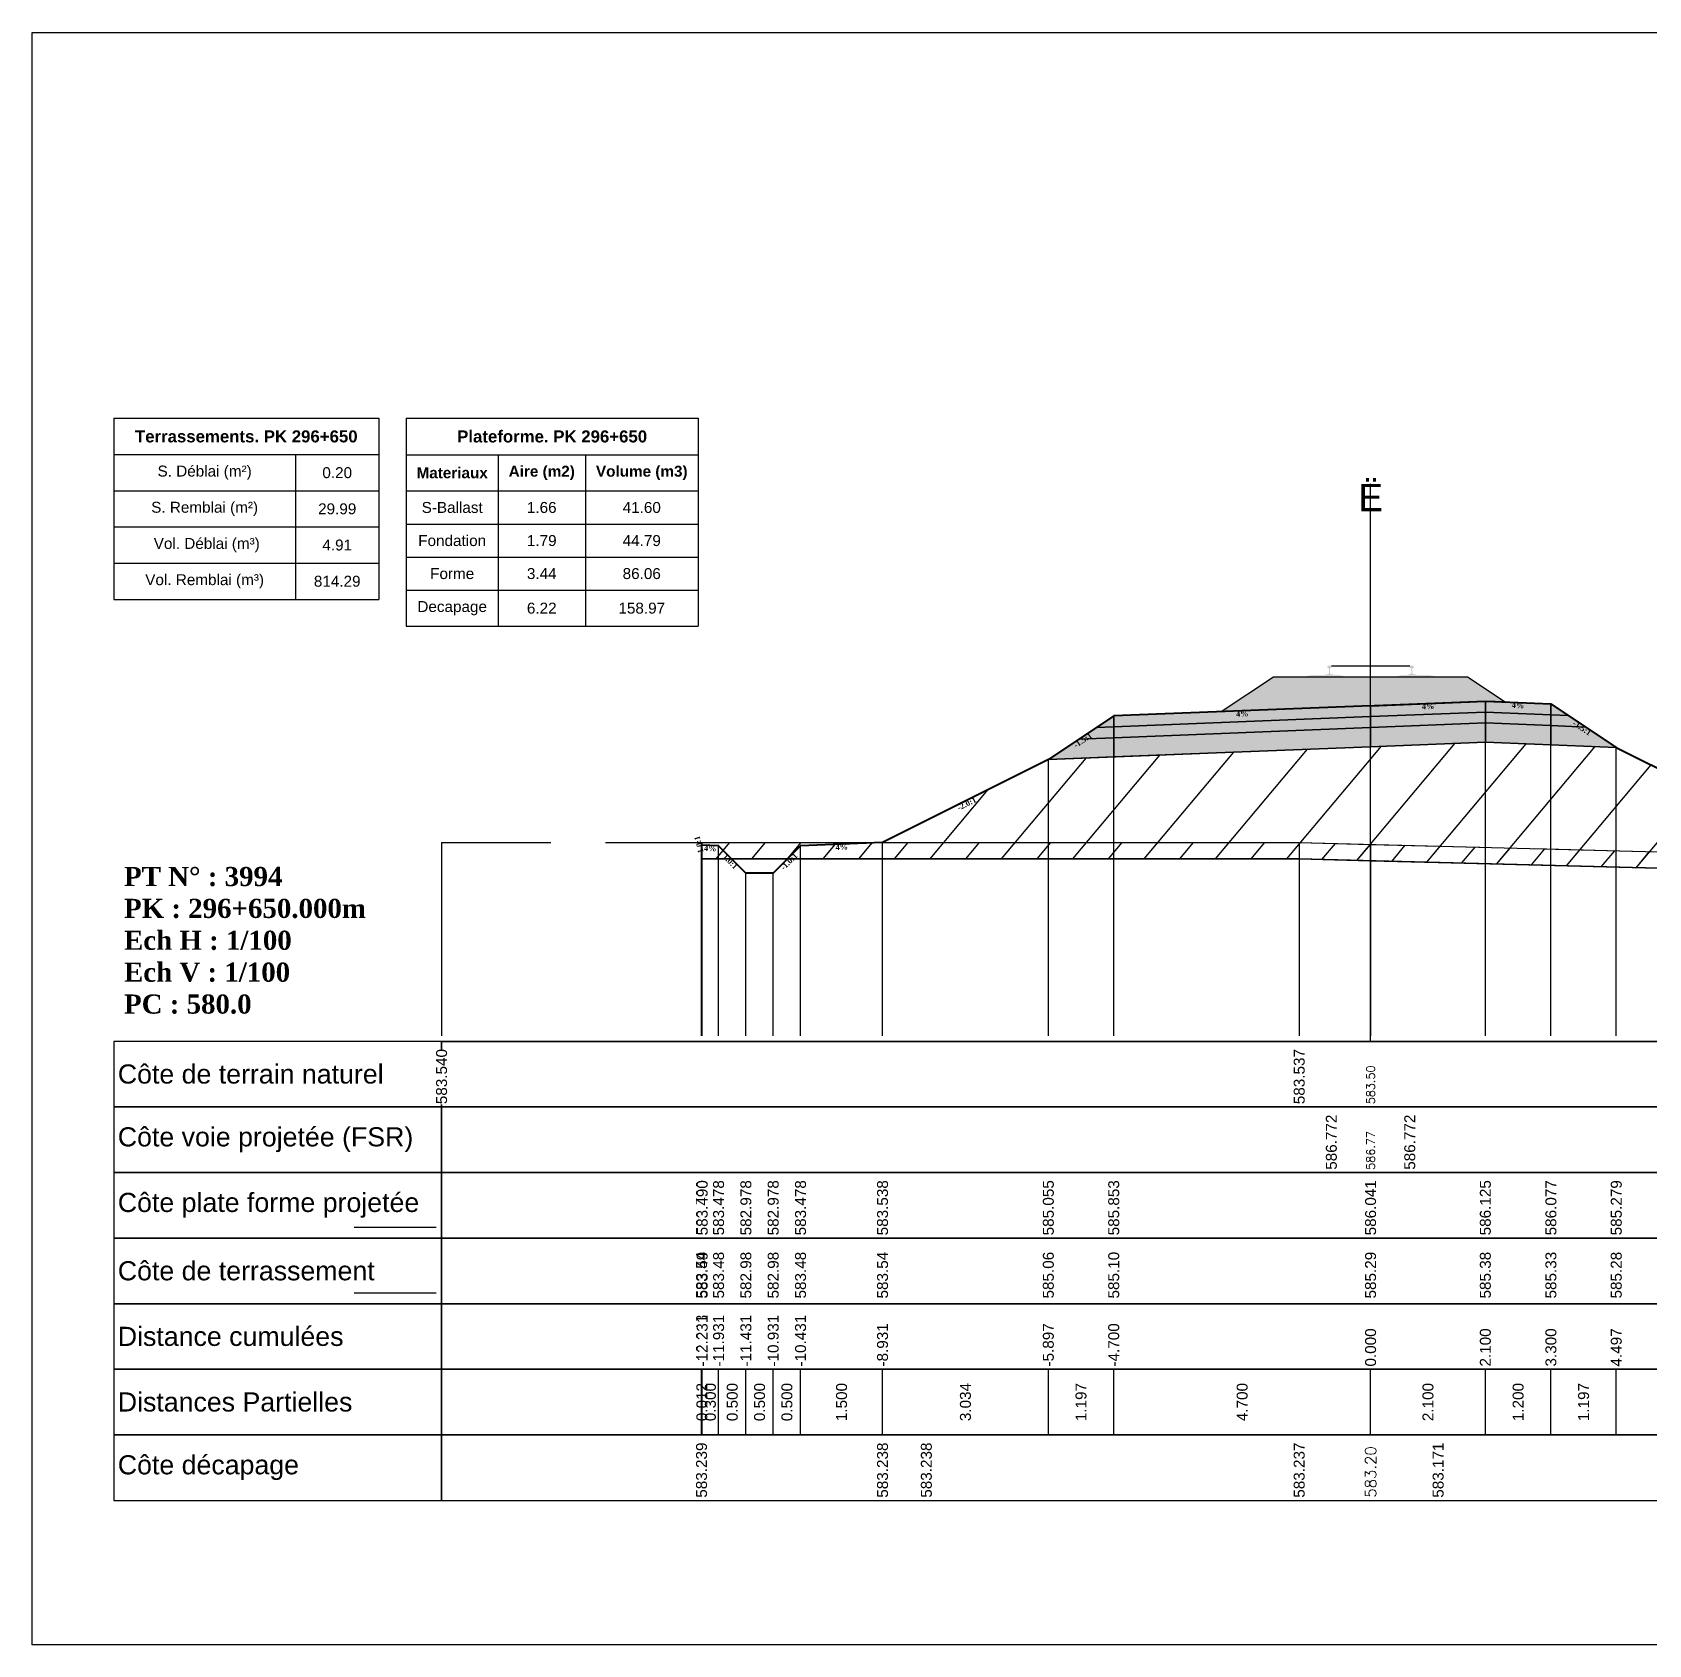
# Model space of a CAD drawing. Header units: millimetres. Extents: x 2762 to 3076, y 916 to 3305.
# Drawn here: x 2950.21 to 2979.79, y 3053.65 to 3083.15 of the extents above; entities that cross this region are included whole.
import ezdxf

# ---------------------------------------------------------------- set-up
doc = ezdxf.new("R2010")
doc.units = ezdxf.units.MM
doc.header["$LTSCALE"] = 2
doc.linetypes.add('CACHE', pattern=[9.525, 6.35, -3.175])
doc.linetypes.add('DASHED', pattern=[0.75, 0.5, -0.25])
for name, color, linetype in [('C-ANNO-TABL', 1, 'Continuous'), ('C-ANNO-TABL-TEXT', 150, 'Continuous'), ('C-ANNO-TABL-TITL', 150, 'Continuous'), ('C-ANNO-TABL-TTBL', 5, 'Continuous'), ('C-ROAD-CORR', 5, 'Continuous'), ('C-ROAD-SCTN', 7, 'Continuous')]:
    doc.layers.add(name, color=color, linetype=linetype)
doc.styles.add('ARIAL', font='arial.ttf')
doc.styles.add('C3D_Etiquette', font='romans.shx')
doc.styles.add('C3D_Profil_Travers', font='romans.shx')
doc.styles.get("Standard").update_dxf_attribs({"font": 'arial.ttf'})

msp = doc.modelspace()

# ---------------------------------------------------------------- hatches: boundary and pattern name
at = {"linetype": 'Continuous', "lineweight": -3}
msp.add_hatch(color=254, dxfattribs=at).paths.add_polyline_path([(2973.487, 3071.172), (2973.487, 3071.357), (2973.602, 3071.378), (2973.95, 3071.378), (2973.95, 3071.384), (2973.876, 3071.384), (2973.876, 3071.394), (2973.877, 3071.395), (2973.879, 3071.396), (2973.88, 3071.396), (2973.9, 3071.398), (2973.903, 3071.398), (2973.906, 3071.399), (2973.934, 3071.41), (2973.937, 3071.411), (2973.938, 3071.412), (2973.939, 3071.414), (2973.94, 3071.418), (2973.941, 3071.425), (2973.942, 3071.434), (2973.943, 3071.444), (2973.943, 3071.468), (2973.942, 3071.484), (2973.942, 3071.49), (2973.941, 3071.496), (2973.94, 3071.501), (2973.94, 3071.503), (2973.939, 3071.506), (2973.938, 3071.508), (2973.937, 3071.509), (2973.936, 3071.511), (2973.935, 3071.511), (2973.919, 3071.517), (2973.917, 3071.519), (2973.916, 3071.519), (2973.915, 3071.521), (2973.915, 3071.524), (2973.915, 3071.542), (2973.916, 3071.546), (2973.917, 3071.548), (2973.919, 3071.551), (2973.921, 3071.552), (2973.924, 3071.554), (2973.925, 3071.554), (2973.929, 3071.555), (2973.933, 3071.555), (2973.936, 3071.556), (2973.94, 3071.556), (2973.945, 3071.556), (2973.948, 3071.556), (2973.951, 3071.556), (2973.955, 3071.556), (2973.958, 3071.556), (2973.962, 3071.556), (2973.967, 3071.556), (2973.97, 3071.555), (2973.974, 3071.555), (2973.978, 3071.554), (2973.979, 3071.554), (2973.981, 3071.552), (2973.984, 3071.551), (2973.986, 3071.548), (2973.987, 3071.546), (2973.987, 3071.542), (2973.987, 3071.524), (2973.987, 3071.521), (2973.987, 3071.519), (2973.986, 3071.519), (2973.984, 3071.517), (2973.968, 3071.511), (2973.967, 3071.511), (2973.965, 3071.509), (2973.964, 3071.508), (2973.964, 3071.506), (2973.963, 3071.503), (2973.962, 3071.501), (2973.962, 3071.496), (2973.961, 3071.49), (2973.96, 3071.484), (2973.96, 3071.468), (2973.96, 3071.444), (2973.961, 3071.434), (2973.962, 3071.425), (2973.963, 3071.418), (2973.964, 3071.414), (2973.965, 3071.412), (2973.966, 3071.411), (2973.968, 3071.41), (2973.997, 3071.399), (2974, 3071.398), (2974.003, 3071.398), (2974.023, 3071.396), (2974.024, 3071.396), (2974.025, 3071.395), (2974.026, 3071.394), (2974.026, 3071.384), (2973.952, 3071.384), (2973.952, 3071.378), (2974.156, 3071.378), (2974.288, 3071.348), (2975.122, 3071.348), (2975.253, 3071.378), (2975.457, 3071.378), (2975.457, 3071.384), (2975.383, 3071.384), (2975.383, 3071.394), (2975.384, 3071.395), (2975.386, 3071.396), (2975.387, 3071.396), (2975.407, 3071.398), (2975.41, 3071.398), (2975.413, 3071.399), (2975.441, 3071.41), (2975.444, 3071.411), (2975.445, 3071.412), (2975.446, 3071.414), (2975.447, 3071.418), (2975.448, 3071.425), (2975.449, 3071.434), (2975.45, 3071.444), (2975.45, 3071.468), (2975.449, 3071.484), (2975.449, 3071.49), (2975.448, 3071.496), (2975.447, 3071.501), (2975.447, 3071.503), (2975.446, 3071.506), (2975.445, 3071.508), (2975.444, 3071.509), (2975.443, 3071.511), (2975.442, 3071.511), (2975.426, 3071.517), (2975.424, 3071.519), (2975.423, 3071.519), (2975.422, 3071.521), (2975.422, 3071.524), (2975.422, 3071.542), (2975.423, 3071.546), (2975.424, 3071.548), (2975.426, 3071.551), (2975.428, 3071.552), (2975.431, 3071.554), (2975.432, 3071.554), (2975.436, 3071.555), (2975.44, 3071.555), (2975.443, 3071.556), (2975.447, 3071.556), (2975.452, 3071.556), (2975.455, 3071.556), (2975.458, 3071.556), (2975.462, 3071.556), (2975.465, 3071.556), (2975.469, 3071.556), (2975.474, 3071.556), (2975.477, 3071.555), (2975.481, 3071.555), (2975.485, 3071.554), (2975.486, 3071.554), (2975.488, 3071.552), (2975.491, 3071.551), (2975.493, 3071.548), (2975.494, 3071.546), (2975.494, 3071.542), (2975.494, 3071.524), (2975.494, 3071.521), (2975.494, 3071.519), (2975.493, 3071.519), (2975.491, 3071.517), (2975.475, 3071.511), (2975.474, 3071.511), (2975.472, 3071.509), (2975.471, 3071.508), (2975.471, 3071.506), (2975.47, 3071.503), (2975.469, 3071.501), (2975.469, 3071.496), (2975.468, 3071.49), (2975.467, 3071.484), (2975.467, 3071.468), (2975.467, 3071.444), (2975.468, 3071.434), (2975.469, 3071.425), (2975.47, 3071.418), (2975.471, 3071.414), (2975.472, 3071.412), (2975.473, 3071.411), (2975.475, 3071.41), (2975.504, 3071.399), (2975.507, 3071.398), (2975.51, 3071.398), (2975.53, 3071.396), (2975.531, 3071.396), (2975.532, 3071.395), (2975.533, 3071.394), (2975.533, 3071.384), (2975.459, 3071.384), (2975.459, 3071.378), (2975.807, 3071.378), (2975.922, 3071.357), (2975.922, 3071.172)])
h = msp.add_hatch(dxfattribs=at)
h.set_pattern_fill('GRAVEL', color=252, scale=0.009, style=0)
h.set_pattern_definition([(228.0128, (2972.136781, 3070.944239), (-1.8288, -2.0574), [0.030755, -3.0447435]), (184.96974, (2972.116207, 3070.921379), (2.743199999, 0.228600013), [0.0527764, -5.2248644]), (132.51045, (2972.063629, 3070.916807), (2.286, -2.5146), [0.0372133, -3.684125]), (267.2737, (2971.974475, 3070.859657), (0.2286, 4.572), [0.0480604, -4.7579794]), (292.83365, (2971.972189, 3070.811651), (-1.143, 2.7432), [0.047127, -4.6655827]), (357.2737, (2971.990477, 3070.768217), (-4.572, 0.2286), [0.0480604, -4.7579794]), (37.69424, (2972.038483, 3070.765931), (-2.9718, -2.286), [0.0635574, -6.2921804]), (72.25533, (2972.088775, 3070.804793), (1.6002, 5.0292), [0.0600048, -5.940473]), (121.42957, (2972.107063, 3070.861943), (-1.8288, 2.9718), [0.048223, -4.774099]), (175.23636, (2972.081917, 3070.903091), (2.5146, -0.2286), [0.055054, -2.697654]), (222.39744, (2972.027053, 3070.907663), (-2.7432, -2.5146), [0.071197, -7.0485095]), (138.81407, (2972.20079, 3070.85737), (-1.6002, 1.3716), [0.0243004, -2.405751]), (171.46923, (2972.182501, 3070.873373), (2.9718, -0.4572), [0.0462314, -4.5769175]), (225, (2972.13678, 3070.88023), (-3e-17, -0.2286), [0.032329, -0.29096]), (203.1986, (2972.12078, 3070.907663), (1.143, 0.4572), [0.01741, -1.723556]), (291.8014, (2972.104777, 3070.900805), (-0.2286, 0.6858), [0.024621, -1.206428]), (30.9638, (2972.11392, 3070.877945), (0.6858, 0.4572), [0.039989, -1.292967]), (161.565, (2972.14821, 3070.89852), (0.4572, -0.2286), [0.028916, -0.693981]), (16.38954, (2971.972189, 3070.900805), (2.286, 0.6858), [0.040508, -4.0102944]), (70.34618, (2972.011051, 3070.912235), (-0.9144, -2.5146), [0.033984, -3.3643994]), (293.1986, (2972.14821, 3070.94424), (-0.4572, 1.143), [0.034819, -1.7061465]), (343.61046, (2972.161927, 3070.912235), (-2.286, 0.6858), [0.040508, -4.0102944]), (339.44395, (2971.97219, 3070.759073), (-1.143, 0.4572), [0.039063, -1.914096]), (294.77514, (2972.008765, 3070.745357), (-1.143, 2.5146), [0.0327305, -3.2403234]), (66.8014, (2972.150497, 3070.71564), (0.4572, 1.143), [0.034819, -1.7061465]), (17.35402, (2972.164213, 3070.747643), (-2.9718, -0.9144), [0.0383204, -3.793714]), (69.44395, (2972.038483, 3070.71564), (-0.4572, -1.143), [0.0195316, -1.933628]), (101.3099, (2972.13678, 3070.71564), (-0.2286, 0.9144), [0.011656, -1.1539795]), (165.9638, (2972.134495, 3070.72707), (0.6858, -0.2286), [0.047127, -0.895415]), (186.009, (2972.088775, 3070.738499), (2.286, 0.2286), [0.043674, -4.323723]), (303.69, (2972.11392, 3070.85737), (-0.2286, 0.4572), [0.032969, -0.79126]), (353.15723, (2972.132209, 3070.829939), (3.8862, -0.4572), [0.05756, -5.698441]), (60.9454, (2972.18936, 3070.82308), (-0.9144, -1.6002), [0.023536, -2.330045]), (90, (2972.2008, 3070.84366), (-0.2286, 0.2286), [0.013716, -0.214884]), (120.25644, (2972.084203, 3070.745357), (0.9144, -1.6002), [0.031758, -3.1440547]), (48.0128, (2972.068201, 3070.772789), (1.8288, 2.0574), [0.06151, -3.0139886]), (0, (2972.10935, 3070.8185), (0.2286, 0.2286), [0.059436, -0.169164]), (325.30485, (2972.168785, 3070.818509), (2.286, -1.6002), [0.036145, -3.5783385]), (254.0546, (2972.198503, 3070.797935), (-0.2286, -0.9144), [0.033285, -1.6309485]), (207.64598, (2972.189359, 3070.765931), (-4.3434, -2.286), [0.054193, -5.365122]), (175.42608, (2972.141353, 3070.740785), (-2.9718, 0.2286), [0.0573327, -5.675926])])
h.paths.add_polyline_path([(2971.972, 3070.716), (2972.93, 3071.354), (2976.48, 3071.354), (2977.169, 3070.894), (2976.805, 3070.909)])
h = msp.add_hatch(color=11, dxfattribs=at)
h.paths.add_polyline_path([(2978.005, 3070.661), (2978.005, 3070.861), (2978.324, 3070.648)])
h.paths.add_polyline_path([(2976.805, 3070.709), (2976.805, 3070.909), (2978.005, 3070.861), (2978.005, 3070.661)])
h.paths.add_polyline_path([(2974.705, 3070.625), (2974.705, 3070.825), (2976.805, 3070.909), (2976.805, 3070.709)])
h.paths.add_polyline_path([(2970.005, 3070.437), (2970.005, 3070.637), (2974.705, 3070.825), (2974.705, 3070.625)])
h.paths.add_polyline_path([(2969.685, 3070.424), (2970.005, 3070.637), (2970.005, 3070.437)])
h = msp.add_hatch(color=83, dxfattribs=at)
h.paths.add_polyline_path([(2978.005, 3070.111), (2978.005, 3070.461), (2978.643, 3070.435), (2979.201, 3070.063)])
h.paths.add_polyline_path([(2976.805, 3070.159), (2976.805, 3070.509), (2978.005, 3070.461), (2978.005, 3070.111)])
h.paths.add_polyline_path([(2974.705, 3070.075), (2974.705, 3070.425), (2976.805, 3070.509), (2976.805, 3070.159)])
h.paths.add_polyline_path([(2970.005, 3069.887), (2970.005, 3070.237), (2974.705, 3070.425), (2974.705, 3070.075)])
h.paths.add_polyline_path([(2968.808, 3069.839), (2969.366, 3070.211), (2970.005, 3070.237), (2970.005, 3069.887)])
h = msp.add_hatch(color=30, dxfattribs=at)
h.paths.add_polyline_path([(2978.005, 3070.461), (2978.005, 3070.661), (2978.324, 3070.648), (2978.643, 3070.435)])
h.paths.add_polyline_path([(2976.805, 3070.509), (2976.805, 3070.709), (2978.005, 3070.661), (2978.005, 3070.461)])
h.paths.add_polyline_path([(2974.705, 3070.425), (2974.705, 3070.625), (2976.805, 3070.709), (2976.805, 3070.509)])
h.paths.add_polyline_path([(2970.005, 3070.237), (2970.005, 3070.437), (2974.705, 3070.625), (2974.705, 3070.425)])
h.paths.add_polyline_path([(2969.366, 3070.211), (2969.685, 3070.424), (2970.005, 3070.437), (2970.005, 3070.237)])
h = msp.add_hatch(dxfattribs=at)
h.set_pattern_fill('_U', color=3, angle=50, style=0, pattern_type=0)
h.set_pattern_definition([(50, (2964.0342, 3068.0224), (-0.766044, 0.64279), [])])
h.paths.add_polyline_path([(2964.034, 3068.022), (2964.274, 3068.262), (2965.774, 3068.322), (2968.808, 3069.839), (2976.805, 3070.159), (2979.201, 3070.063), (2983.192, 3068.068), (2983.192, 3067.768), (2973.399, 3068.021)])
h.paths.add_polyline_path([(2962.462, 3068.023), (2962.462, 3068.323), (2962.474, 3068.274), (2962.774, 3068.262), (2963.013, 3068.023)])
h = msp.add_hatch(dxfattribs=at)
h.set_pattern_fill('_U', color=150, scale=0.5, angle=50, style=0, pattern_type=0)
h.set_pattern_definition([(50, (2964.03415, 3068.02237), (-0.383022, 0.321394), [])])
h.paths.add_polyline_path([(2964.034, 3068.022), (2964.274, 3068.262), (2965.774, 3068.322), (2973.399, 3068.321), (2983.192, 3068.068), (2983.192, 3067.768), (2973.399, 3068.021)])
h.paths.add_polyline_path([(2962.462, 3068.323), (2965.774, 3068.322), (2964.274, 3068.262), (2964.034, 3068.022), (2963.013, 3068.023), (2962.774, 3068.262), (2962.474, 3068.274)])
h.paths.add_polyline_path([(2962.462, 3068.023), (2962.462, 3068.323), (2962.474, 3068.274), (2962.774, 3068.262), (2963.013, 3068.023)])

# ---------------------------------------------------------------- linework, layer by layer
at = {"color": 7, "linetype": 'Continuous', "lineweight": -3}
for p, q in [((2974.705, 3064.684), (2974.705, 3074.884)), ((2957.704, 3064.684), (2991.706, 3064.684)), ((2962.462, 3057.484), (2962.462, 3058.684)), ((2962.474, 3057.484), (2962.474, 3058.684)), ((2962.474, 3057.484), (2962.474, 3058.684)), ((2962.774, 3057.484), (2962.774, 3058.684)), ((2962.774, 3057.484), (2962.774, 3058.684)), ((2963.274, 3057.484), (2963.274, 3058.684)), ((2963.274, 3057.484), (2963.274, 3058.684)), ((2963.774, 3057.484), (2963.774, 3058.684)), ((2963.774, 3057.484), (2963.774, 3058.684)), ((2964.274, 3057.484), (2964.274, 3058.684)), ((2964.274, 3057.484), (2964.274, 3058.684)), ((2965.774, 3057.484), (2965.774, 3058.684)), ((2965.774, 3057.484), (2965.774, 3058.684)), ((2968.808, 3057.484), (2968.808, 3058.684)), ((2968.808, 3057.484), (2968.808, 3058.684)), ((2970.005, 3057.484), (2970.005, 3058.684)), ((2970.005, 3057.484), (2970.005, 3058.684)), ((2974.705, 3057.484), (2974.705, 3058.684)), ((2974.705, 3057.484), (2974.705, 3058.684)), ((2976.805, 3057.484), (2976.805, 3058.684)), ((2976.805, 3057.484), (2976.805, 3058.684)), ((2978.005, 3057.484), (2978.005, 3058.684)), ((2978.005, 3057.484), (2978.005, 3058.684)), ((2979.201, 3057.484), (2979.201, 3058.684)), ((2979.201, 3057.484), (2979.201, 3058.684))]:
    msp.add_line(p, q, dxfattribs=at)
at = {"color": 251, "linetype": 'Continuous', "lineweight": -3}
for p, q in [((2971.972, 3070.716), (2972.93, 3071.354)), ((2972.93, 3071.354), (2976.48, 3071.354)), ((2976.48, 3071.354), (2977.169, 3070.894)), ((2970.005, 3070.637), (2974.705, 3070.825)), ((2976.805, 3070.909), (2971.972, 3070.716)), ((2974.705, 3070.825), (2976.805, 3070.909)), ((2974.705, 3070.625), (2974.705, 3070.825)), ((2974.705, 3070.825), (2974.705, 3070.625)), ((2977.169, 3070.894), (2976.805, 3070.909)), ((2976.805, 3070.709), (2976.805, 3070.909)), ((2976.805, 3070.909), (2978.005, 3070.861)), ((2976.805, 3070.909), (2976.805, 3070.709)), ((2978.005, 3070.661), (2978.005, 3070.861)), ((2978.005, 3070.861), (2978.324, 3070.648)), ((2978.005, 3070.861), (2978.005, 3070.661)), ((2969.685, 3070.424), (2970.005, 3070.637)), ((2970.005, 3070.437), (2970.005, 3070.637)), ((2970.005, 3070.637), (2970.005, 3070.437)), ((2974.705, 3070.625), (2970.005, 3070.437)), ((2976.805, 3070.709), (2974.705, 3070.625)), ((2978.005, 3070.661), (2976.805, 3070.709)), ((2978.324, 3070.648), (2978.005, 3070.661)), ((2970.005, 3070.437), (2969.685, 3070.424))]:
    msp.add_line(p, q, dxfattribs=at)
at = {"color": 53, "linetype": 'Continuous', "lineweight": -3}
for p, q in [((2970.005, 3070.437), (2974.705, 3070.625)), ((2974.705, 3070.625), (2976.805, 3070.709)), ((2974.705, 3070.425), (2974.705, 3070.625)), ((2974.705, 3070.625), (2974.705, 3070.425)), ((2976.805, 3070.509), (2974.705, 3070.425)), ((2974.705, 3070.425), (2976.805, 3070.509)), ((2976.805, 3070.509), (2976.805, 3070.709)), ((2976.805, 3070.709), (2978.005, 3070.661)), ((2976.805, 3070.709), (2976.805, 3070.509)), ((2978.005, 3070.461), (2976.805, 3070.509)), ((2976.805, 3070.159), (2976.805, 3070.509)), ((2976.805, 3070.509), (2978.005, 3070.461)), ((2976.805, 3070.509), (2976.805, 3070.159)), ((2978.005, 3070.461), (2978.005, 3070.661)), ((2978.005, 3070.661), (2978.324, 3070.648)), ((2978.005, 3070.661), (2978.005, 3070.461)), ((2978.324, 3070.648), (2978.643, 3070.435)), ((2968.808, 3069.839), (2969.366, 3070.211)), ((2969.366, 3070.211), (2969.685, 3070.424)), ((2970.005, 3070.237), (2969.366, 3070.211)), ((2969.366, 3070.211), (2970.005, 3070.237)), ((2969.685, 3070.424), (2970.005, 3070.437)), ((2970.005, 3070.237), (2970.005, 3070.437)), ((2970.005, 3070.437), (2970.005, 3070.237)), ((2974.705, 3070.425), (2970.005, 3070.237)), ((2970.005, 3070.237), (2974.705, 3070.425)), ((2970.005, 3069.887), (2970.005, 3070.237)), ((2970.005, 3070.237), (2970.005, 3069.887)), ((2974.705, 3070.075), (2974.705, 3070.425)), ((2974.705, 3070.425), (2974.705, 3070.075)), ((2978.643, 3070.435), (2978.005, 3070.461)), ((2978.005, 3070.111), (2978.005, 3070.461)), ((2978.005, 3070.461), (2978.643, 3070.435)), ((2978.005, 3070.461), (2978.005, 3070.111)), ((2978.643, 3070.435), (2979.201, 3070.063)), ((2974.705, 3070.075), (2970.005, 3069.887)), ((2976.805, 3070.159), (2974.705, 3070.075)), ((2978.005, 3070.111), (2976.805, 3070.159)), ((2979.201, 3070.063), (2978.005, 3070.111)), ((2970.005, 3069.887), (2968.808, 3069.839))]:
    msp.add_line(p, q, dxfattribs=at)
at = {"color": 253, "linetype": 'Continuous', "lineweight": -3}
for p, q in [((2968.808, 3069.839), (2976.805, 3070.159)), ((2976.805, 3070.159), (2979.201, 3070.063)), ((2979.201, 3070.063), (2983.192, 3068.068)), ((2965.774, 3068.322), (2968.808, 3069.839)), ((2962.462, 3068.323), (2965.774, 3068.322)), ((2962.474, 3068.274), (2962.462, 3068.323)), ((2962.462, 3068.023), (2962.462, 3068.323)), ((2962.462, 3068.323), (2962.474, 3068.274)), ((2962.462, 3068.023), (2962.462, 3068.323)), ((2962.462, 3068.323), (2962.474, 3068.274)), ((2962.774, 3068.262), (2962.474, 3068.274)), ((2962.474, 3068.274), (2962.774, 3068.262)), ((2962.474, 3068.274), (2962.774, 3068.262)), ((2963.013, 3068.023), (2962.774, 3068.262)), ((2962.774, 3068.262), (2963.013, 3068.023)), ((2962.774, 3068.262), (2963.013, 3068.023)), ((2964.034, 3068.022), (2964.274, 3068.262)), ((2964.274, 3068.262), (2964.034, 3068.022)), ((2964.034, 3068.022), (2964.274, 3068.262)), ((2964.274, 3068.262), (2965.774, 3068.322)), ((2965.774, 3068.322), (2964.274, 3068.262)), ((2964.274, 3068.262), (2965.774, 3068.322)), ((2965.774, 3068.322), (2973.399, 3068.321)), ((2973.399, 3068.321), (2983.192, 3068.068)), ((2963.013, 3068.023), (2962.462, 3068.023)), ((2963.013, 3068.023), (2962.462, 3068.023)), ((2964.034, 3068.022), (2963.013, 3068.023)), ((2963.013, 3068.023), (2964.034, 3068.022)), ((2963.274, 3067.762), (2963.013, 3068.023)), ((2964.034, 3068.022), (2963.774, 3067.762)), ((2973.399, 3068.021), (2964.034, 3068.022)), ((2973.399, 3068.021), (2964.034, 3068.022)), ((2983.192, 3067.768), (2973.399, 3068.021)), ((2983.192, 3067.768), (2973.399, 3068.021)), ((2963.774, 3067.762), (2963.274, 3067.762))]:
    msp.add_line(p, q, dxfattribs=at)
at = {"color": 8, "linetype": 'CACHE', "lineweight": -3}
for p, q in [((2974.705, 3064.784), (2974.705, 3070.075)), ((2974.705, 3064.784), (2974.705, 3070.075)), ((2976.805, 3064.784), (2976.805, 3070.159)), ((2978.005, 3064.784), (2978.005, 3070.111)), ((2979.201, 3064.784), (2979.201, 3070.063)), ((2968.808, 3064.784), (2968.808, 3069.839)), ((2970.005, 3064.784), (2970.005, 3069.887)), ((2962.462, 3064.784), (2962.462, 3068.323)), ((2962.474, 3064.784), (2962.474, 3068.274)), ((2962.774, 3064.784), (2962.774, 3068.262)), ((2964.274, 3064.784), (2964.274, 3068.262)), ((2965.774, 3064.784), (2965.774, 3068.322)), ((2963.274, 3064.784), (2963.274, 3067.762)), ((2963.774, 3064.784), (2963.774, 3067.762))]:
    msp.add_line(p, q, dxfattribs=at)
at = {"color": 105, "linetype": 'DASHED', "lineweight": -3, "ltscale": 2}
for p, q in [((2957.705, 3068.323), (2973.399, 3068.321)), ((2973.399, 3068.321), (2974.705, 3068.287)), ((2974.705, 3068.287), (2986.511, 3067.982))]:
    msp.add_line(p, q, dxfattribs=at)
at = {"color": 98, "linetype": 'CACHE', "lineweight": -3}
for p, q in [((2957.705, 3068.323), (2957.705, 3064.784)), ((2973.399, 3068.321), (2973.399, 3064.784)), ((2974.705, 3068.287), (2974.705, 3064.784))]:
    msp.add_line(p, q, dxfattribs=at)
at = {"color": 6, "linetype": 'Continuous', "lineweight": -3}
for p, q in [((2962.462, 3068.023), (2965.774, 3068.022)), ((2965.774, 3068.022), (2966.576, 3068.022)), ((2966.576, 3068.022), (2973.399, 3068.021)), ((2973.399, 3068.021), (2974.705, 3067.987)), ((2974.705, 3067.987), (2975.941, 3067.955)), ((2975.941, 3067.955), (2983.192, 3067.768))]:
    msp.add_line(p, q, dxfattribs=at)
at = {"color": 154, "linetype": 'Continuous', "lineweight": -3}
msp.add_line((2956.104, 3061.284), (2957.604, 3061.284), dxfattribs=at)
at = {"color": 1, "linetype": 'Continuous', "lineweight": -3}
msp.add_line((2956.104, 3060.084), (2957.604, 3060.084), dxfattribs=at)
at = {"color": 7, "linetype": 'Continuous', "lineweight": -3}
for points in [[(2957.704, 3063.484), (2957.704, 3064.684), (2951.704, 3064.684), (2951.704, 3063.484)], [(2957.704, 3063.484), (2991.706, 3063.484), (2991.706, 3064.684), (2957.704, 3064.684)], [(2957.704, 3062.284), (2957.704, 3063.484), (2951.704, 3063.484), (2951.704, 3062.284)], [(2957.704, 3062.284), (2991.706, 3062.284), (2991.706, 3063.484), (2957.704, 3063.484)], [(2957.704, 3061.084), (2957.704, 3062.284), (2951.704, 3062.284), (2951.704, 3061.084)], [(2957.704, 3061.084), (2991.706, 3061.084), (2991.706, 3062.284), (2957.704, 3062.284)], [(2957.704, 3059.884), (2957.704, 3061.084), (2951.704, 3061.084), (2951.704, 3059.884)], [(2957.704, 3059.884), (2991.706, 3059.884), (2991.706, 3061.084), (2957.704, 3061.084)], [(2957.704, 3058.684), (2957.704, 3059.884), (2951.704, 3059.884), (2951.704, 3058.684)], [(2957.704, 3058.684), (2991.706, 3058.684), (2991.706, 3059.884), (2957.704, 3059.884)], [(2957.704, 3057.484), (2957.704, 3058.684), (2951.704, 3058.684), (2951.704, 3057.484)], [(2957.704, 3057.484), (2991.706, 3057.484), (2991.706, 3058.684), (2957.704, 3058.684)], [(2957.704, 3056.284), (2957.704, 3057.484), (2951.704, 3057.484), (2951.704, 3056.284)], [(2957.704, 3056.284), (2991.706, 3056.284), (2991.706, 3057.484), (2957.704, 3057.484)]]:
    msp.add_3dface(points, dxfattribs=at)
at = {"layer": 'C-ANNO-TABL', "color": 7, "linetype": 'Continuous', "lineweight": -3}
for p, q in [((2951.704, 3075.419), (2955.032, 3075.419)), ((2955.032, 3075.419), (2956.557, 3075.419)), ((2955.032, 3075.419), (2955.032, 3074.757)), ((2957.057, 3075.416), (2958.739, 3075.416)), ((2958.739, 3075.416), (2960.335, 3075.416)), ((2958.739, 3075.416), (2958.739, 3074.754)), ((2960.335, 3075.416), (2962.398, 3075.416)), ((2960.335, 3075.416), (2960.335, 3074.754)), ((2951.704, 3074.757), (2955.032, 3074.757)), ((2955.032, 3074.757), (2956.557, 3074.757)), ((2955.032, 3074.757), (2955.032, 3074.095)), ((2957.057, 3074.754), (2958.739, 3074.754)), ((2958.739, 3074.754), (2960.335, 3074.754)), ((2958.739, 3074.754), (2958.739, 3074.147)), ((2960.335, 3074.754), (2962.398, 3074.754)), ((2960.335, 3074.754), (2960.335, 3074.147)), ((2951.704, 3074.095), (2955.032, 3074.095)), ((2955.032, 3074.095), (2956.557, 3074.095)), ((2955.032, 3074.095), (2955.032, 3073.432)), ((2957.057, 3074.147), (2958.739, 3074.147)), ((2958.739, 3074.147), (2960.335, 3074.147)), ((2958.739, 3074.147), (2958.739, 3073.543)), ((2960.335, 3074.147), (2962.398, 3074.147)), ((2960.335, 3074.147), (2960.335, 3073.543)), ((2957.057, 3073.543), (2958.739, 3073.543)), ((2958.739, 3073.543), (2960.335, 3073.543)), ((2958.739, 3073.543), (2958.739, 3072.939)), ((2960.335, 3073.543), (2962.398, 3073.543)), ((2960.335, 3073.543), (2960.335, 3072.939)), ((2951.704, 3073.432), (2955.032, 3073.432)), ((2955.032, 3073.432), (2956.557, 3073.432)), ((2955.032, 3073.432), (2955.032, 3072.77)), ((2957.057, 3072.939), (2958.739, 3072.939)), ((2958.739, 3072.939), (2960.335, 3072.939)), ((2958.739, 3072.939), (2958.739, 3072.28)), ((2960.335, 3072.939), (2962.398, 3072.939)), ((2960.335, 3072.939), (2960.335, 3072.28))]:
    msp.add_line(p, q, dxfattribs=at)
at = {"layer": 'C-ANNO-TABL-TTBL', "color": 7, "linetype": 'Continuous', "lineweight": -3}
for p, q in [((2951.704, 3076.084), (2956.557, 3076.084)), ((2951.704, 3076.084), (2951.704, 3075.419)), ((2956.557, 3076.084), (2956.557, 3075.419)), ((2957.057, 3076.084), (2962.398, 3076.084)), ((2957.057, 3076.084), (2957.057, 3075.416)), ((2962.398, 3076.084), (2962.398, 3075.416)), ((2951.704, 3075.419), (2951.704, 3074.757)), ((2956.557, 3075.419), (2956.557, 3074.757)), ((2957.057, 3075.416), (2957.057, 3074.754)), ((2962.398, 3075.416), (2962.398, 3074.754)), ((2951.704, 3074.757), (2951.704, 3074.095)), ((2956.557, 3074.757), (2956.557, 3074.095)), ((2957.057, 3074.754), (2957.057, 3074.147)), ((2962.398, 3074.754), (2962.398, 3074.147)), ((2951.704, 3074.095), (2951.704, 3073.432)), ((2956.557, 3074.095), (2956.557, 3073.432)), ((2957.057, 3074.147), (2957.057, 3073.543)), ((2962.398, 3074.147), (2962.398, 3073.543)), ((2957.057, 3073.543), (2957.057, 3072.939)), ((2962.398, 3073.543), (2962.398, 3072.939)), ((2951.704, 3073.432), (2951.704, 3072.77)), ((2956.557, 3073.432), (2956.557, 3072.77)), ((2957.057, 3072.939), (2957.057, 3072.28)), ((2962.398, 3072.939), (2962.398, 3072.28)), ((2951.704, 3072.77), (2955.032, 3072.77)), ((2955.032, 3072.77), (2956.557, 3072.77)), ((2957.057, 3072.28), (2958.739, 3072.28)), ((2958.739, 3072.28), (2960.335, 3072.28)), ((2960.335, 3072.28), (2962.398, 3072.28))]:
    msp.add_line(p, q, dxfattribs=at)
at = {"layer": 'C-ROAD-CORR', "color": 1, "linetype": 'Continuous', "lineweight": 40}
for p, q in [((2974.705, 3070.825), (2970.005, 3070.637)), ((2974.705, 3070.825), (2976.805, 3070.909)), ((2976.805, 3070.909), (2978.005, 3070.861)), ((2978.005, 3070.861), (2979.201, 3070.063)), ((2970.005, 3070.637), (2968.808, 3069.839)), ((2979.201, 3070.063), (2983.192, 3068.068)), ((2968.808, 3069.839), (2965.774, 3068.322)), ((2962.474, 3068.274), (2962.462, 3068.323)), ((2962.774, 3068.262), (2962.474, 3068.274)), ((2963.274, 3067.762), (2962.774, 3068.262)), ((2964.274, 3068.262), (2963.774, 3067.762)), ((2965.774, 3068.322), (2964.274, 3068.262)), ((2963.774, 3067.762), (2963.274, 3067.762))]:
    msp.add_line(p, q, dxfattribs=at)
at = {"layer": 'C-ROAD-CORR', "color": 102, "linetype": 'Continuous', "lineweight": -3, "ltscale": 0.5}
for p, q in [((2974.705, 3070.075), (2970.005, 3069.887)), ((2974.705, 3070.075), (2976.805, 3070.159)), ((2976.805, 3070.159), (2978.005, 3070.111)), ((2978.005, 3070.111), (2979.201, 3070.063)), ((2970.005, 3069.887), (2968.808, 3069.839))]:
    msp.add_line(p, q, dxfattribs=at)
at = {"layer": 'C-ROAD-CORR', "color": 1, "linetype": 'Continuous', "lineweight": -3}
for p, q in [((2963.274, 3067.762), (2962.774, 3068.262)), ((2964.274, 3068.262), (2963.774, 3067.762))]:
    msp.add_line(p, q, dxfattribs=at)
at = {"layer": 'C-ROAD-SCTN', "color": 154, "linetype": 'Continuous', "lineweight": -3}
for p, q in [((2973.987, 3071.556), (2974.705, 3071.556)), ((2974.705, 3071.556), (2975.422, 3071.556)), ((2970.005, 3070.637), (2974.705, 3070.825)), ((2974.705, 3070.825), (2976.805, 3070.909)), ((2976.805, 3070.909), (2978.005, 3070.861)), ((2978.005, 3070.861), (2979.201, 3070.063)), ((2968.808, 3069.839), (2970.005, 3070.637)), ((2979.201, 3070.063), (2983.192, 3068.068)), ((2965.774, 3068.322), (2968.808, 3069.839)), ((2962.462, 3068.323), (2962.474, 3068.274)), ((2962.474, 3068.274), (2962.774, 3068.262)), ((2962.774, 3068.262), (2963.274, 3067.762)), ((2963.774, 3067.762), (2964.274, 3068.262)), ((2964.274, 3068.262), (2965.774, 3068.322)), ((2963.274, 3067.762), (2963.774, 3067.762))]:
    msp.add_line(p, q, dxfattribs=at)
at = {"layer": 'C-ROAD-SCTN', "color": 140, "linetype": 'Continuous', "lineweight": -3}
for p, q in [((2971.972, 3070.716), (2972.93, 3071.354)), ((2972.93, 3071.354), (2972.973, 3071.354)), ((2972.973, 3071.354), (2974.705, 3071.354)), ((2974.705, 3071.354), (2976.436, 3071.354)), ((2976.436, 3071.354), (2976.48, 3071.354)), ((2976.48, 3071.354), (2977.169, 3070.894))]:
    msp.add_line(p, q, dxfattribs=at)
at = {"layer": 'C-ROAD-SCTN', "color": 1, "linetype": 'Continuous', "lineweight": -3}
for p, q in [((2970.005, 3069.887), (2974.705, 3070.075)), ((2974.705, 3070.075), (2976.805, 3070.159)), ((2976.805, 3070.159), (2978.005, 3070.111)), ((2978.005, 3070.111), (2979.201, 3070.063)), ((2979.201, 3070.063), (2983.192, 3068.068)), ((2965.774, 3068.322), (2968.808, 3069.839)), ((2968.808, 3069.839), (2970.005, 3069.887)), ((2962.462, 3068.323), (2962.474, 3068.274)), ((2962.474, 3068.274), (2962.774, 3068.262)), ((2962.774, 3068.262), (2963.274, 3067.762)), ((2963.774, 3067.762), (2964.274, 3068.262)), ((2964.274, 3068.262), (2965.774, 3068.322)), ((2963.274, 3067.762), (2963.774, 3067.762))]:
    msp.add_line(p, q, dxfattribs=at)

# ---------------------------------------------------------------- texts
at = {"color": 7, "linetype": 'Continuous', "lineweight": -3}
for s, insert, char_height, attachment_point, style in [('{\\fWingdings|b0|i0|c2|p0;Ë}', (2974.705, 3074.384), 0.5, 8, 'C3D_Profil_Travers'), ('{\\fTimes New Roman|b1|i0|c0|p18;PT N° : 3994\\PPK : 296+650.000m\\PEch H : 1/100\\PEch V : 1/100\\PPC : 580.0}', (2951.893, 3065.184), 0.35, 7, 'C3D_Profil_Travers'), ('{\\fArial|b0|i0|c0|p34;Côte de terrain naturel}', (2951.779, 3064.084), 0.35, 4, 'C3D_Etiquette'), ('{\\fArial|b0|i0|c0|p34;Côte plate forme projetée}', (2951.779, 3061.684), 0.35, 4, 'C3D_Etiquette'), ('{\\fArial|b0|i0|c0|p34;Côte de terrassement}', (2951.779, 3060.484), 0.35, 4, 'C3D_Etiquette'), ('{\\fArial|b0|i0|c0|p34;Distance cumulées}', (2951.779, 3059.284), 0.35, 4, 'C3D_Etiquette'), ('{\\fArial|b0|i0|c0|p34;Distances Partielles}', (2951.779, 3058.084), 0.35, 4, 'C3D_Etiquette'), ('{\\fArial|b0|i0|c0|p34;Côte décapage}', (2951.779, 3056.884), 0.35, 4, 'C3D_Etiquette')]:
    msp.add_mtext(s, dxfattribs=dict(at, insert=insert, char_height=char_height, attachment_point=attachment_point, style=style))
at = {"color": 7, "linetype": 'Continuous', "lineweight": -3, "char_height": 0.1, "style": 'C3D_Etiquette'}
for s, insert, width, attachment_point, rotation in [('{\\fTimes New Roman|b1|i0|c0|p18;4%}', (2975.755, 3070.863), 0.37094, 2, 2.2906), ('{\\fTimes New Roman|b1|i0|c0|p18;4%}', (2977.404, 3070.881), 0.42071, 2, 357.7094), ('{\\fTimes New Roman|b1|i0|c0|p18;4%}', (2972.355, 3070.727), 0.42071, 2, 2.2906), ('{\\fTimes New Roman|b1|i0|c0|p18;-1.5:1}', (2978.601, 3070.459), 0.34598, 2, 326.3099), ('{\\fTimes New Roman|b1|i0|c0|p18;-1.5:1}', (2969.408, 3070.235), 0.34598, 2, 33.6901), ('{\\fTimes New Roman|b1|i0|c0|p18;-2.0:1}', (2967.293, 3069.077), 0.34598, 2, 26.5651), ('{\\fTimes New Roman|b1|i0|c0|p18;1.0:1}', (2962.464, 3068.297), 0.29446, 8, 104.0362), ('{\\fTimes New Roman|b1|i0|c0|p18;4%}', (2962.624, 3068.264), 0.37094, 2, 357.7094), ('{\\fTimes New Roman|b1|i0|c0|p18;-1.0:1}', (2964.027, 3068.009), 0.34598, 2, 45), ('{\\fTimes New Roman|b1|i0|c0|p18;4%}', (2965.024, 3068.288), 0.42071, 2, 2.2906), ('{\\fTimes New Roman|b1|i0|c0|p18;1.0:1}', (2963.021, 3068.009), 0.29001, 2, 315)]:
    msp.add_mtext(s, dxfattribs=dict(at, insert=insert, width=width, attachment_point=attachment_point, rotation=rotation))
at = {"color": 7, "linetype": 'Continuous', "lineweight": -3, "rotation": 90, "style": 'C3D_Profil_Travers'}
for s, insert, char_height, attachment_point in [('583.50', (2974.705, 3063.534), 0.15, 4), ('586.77', (2974.705, 3062.334), 0.15, 4), ('{\\fArial|b0|i0|c0|p34;583.54}', (2962.462, 3059.979), 0.2, 4), ('{\\fArial|b0|i0|c0|p34;583.49}', (2962.474, 3059.979), 0.2, 4), ('{\\fArial|b0|i0|c0|p34;583.48}', (2962.774, 3059.979), 0.2, 4), ('{\\fArial|b0|i0|c0|p34;582.98}', (2963.274, 3059.979), 0.2, 4), ('{\\fArial|b0|i0|c0|p34;582.98}', (2963.774, 3059.979), 0.2, 4), ('{\\fArial|b0|i0|c0|p34;583.48}', (2964.274, 3059.979), 0.2, 4), ('{\\fArial|b0|i0|c0|p34;583.54}', (2965.774, 3059.979), 0.2, 4), ('{\\fArial|b0|i0|c0|p34;585.06}', (2968.808, 3059.979), 0.2, 4), ('{\\fArial|b0|i0|c0|p34;585.10}', (2970.005, 3059.979), 0.2, 4), ('{\\fArial|b0|i0|c0|p34;585.29}', (2974.705, 3059.979), 0.2, 4), ('{\\fArial|b0|i0|c0|p34;585.38}', (2976.805, 3059.979), 0.2, 4), ('{\\fArial|b0|i0|c0|p34;585.33}', (2978.005, 3059.979), 0.2, 4), ('{\\fArial|b0|i0|c0|p34;585.28}', (2979.201, 3059.979), 0.2, 4), ('{\\fArial|b0|i0|c0|p34;0.012}', (2962.468, 3058.084), 0.2, 5), ('{\\fArial|b0|i0|c0|p34;0.300}', (2962.624, 3058.084), 0.2, 5), ('{\\fArial|b0|i0|c0|p34;0.500}', (2963.024, 3058.084), 0.2, 5), ('{\\fArial|b0|i0|c0|p34;0.500}', (2963.524, 3058.084), 0.2, 5), ('{\\fArial|b0|i0|c0|p34;0.500}', (2964.024, 3058.084), 0.2, 5), ('{\\fArial|b0|i0|c0|p34;1.500}', (2965.024, 3058.084), 0.2, 5), ('{\\fArial|b0|i0|c0|p34;3.034}', (2967.291, 3058.084), 0.2, 5), ('{\\fArial|b0|i0|c0|p34;1.197}', (2969.406, 3058.084), 0.2, 5), ('{\\fArial|b0|i0|c0|p34;4.700}', (2972.355, 3058.084), 0.2, 5), ('{\\fArial|b0|i0|c0|p34;2.100}', (2975.755, 3058.084), 0.2, 5), ('{\\fArial|b0|i0|c0|p34;1.200}', (2977.405, 3058.084), 0.2, 5), ('{\\fArial|b0|i0|c0|p34;1.197}', (2978.603, 3058.084), 0.2, 5), ('583.20', (2974.705, 3056.334), 0.2, 4)]:
    msp.add_mtext(s, dxfattribs=dict(at, insert=insert, char_height=char_height, attachment_point=attachment_point))
at = {"color": 7, "linetype": 'Continuous', "lineweight": -3, "insert": (2951.779, 3062.884), "char_height": 0.35, "attachment_point": 4}
msp.add_mtext('{\\fArial|b0|i0|c0|p34;Côte voie projetée (FSR)}', dxfattribs=at)
at = {"layer": 'C-ANNO-TABL-TEXT', "color": 7, "linetype": 'Continuous', "lineweight": -3, "char_height": 0.2, "attachment_point": 5, "style": 'ARIAL'}
for s, insert in [('{\\fArial|b0|i0|c0|p34;\\C7;0.20}', (2955.794, 3075.088)), ('{\\fArial|b0|i0|c0|p34;\\C7;29.99}', (2955.794, 3074.426)), ('{\\fArial|b0|i0|c0|p34;\\C7;S-Ballast}', (2957.898, 3074.451)), ('{\\fArial|b0|i0|c0|p34;\\C7;1.66}', (2959.537, 3074.451)), ('{\\C18;\\c0;41.60}', (2961.367, 3074.451)), ('{\\fArial|b0|i0|c0|p34;\\C7;4.91}', (2955.794, 3073.764)), ('{\\fArial|b0|i0|c0|p34;\\C7;Fondation}', (2957.898, 3073.845)), ('{\\fArial|b0|i0|c0|p34;\\C7;1.79}', (2959.537, 3073.845)), ('{\\C18;\\c0;44.79}', (2961.367, 3073.845)), ('{\\fArial|b0|i0|c0|p34;\\C7;814.29}', (2955.794, 3073.101)), ('{\\fArial|b0|i0|c0|p34;\\C7;Forme}', (2957.898, 3073.241)), ('{\\fArial|b0|i0|c0|p34;\\C7;3.44}', (2959.537, 3073.241)), ('{\\C18;\\c0;86.06}', (2961.367, 3073.241)), ('{\\fArial|b0|i0|c0|p34;\\C7;Decapage}', (2957.898, 3072.609)), ('{\\fArial|b0|i0|c0|p34;\\C7;6.22}', (2959.537, 3072.609)), ('{\\C18;\\c0;158.97}', (2961.367, 3072.609))]:
    msp.add_mtext(s, dxfattribs=dict(at, insert=insert))
at = {"layer": 'C-ANNO-TABL-TITL', "color": 7, "linetype": 'Continuous', "lineweight": -3, "attachment_point": 5, "style": 'ARIAL'}
for s, insert, char_height in [('{\\fArial|b1|i0|c0|p34;\\C7;Terrassements. PK 296+650}', (2954.13, 3075.751), 0.22), ('{\\fArial|b1|i0|c0|p34;\\C18;\\c0;Plateforme. PK 296+650}', (2959.727, 3075.75), 0.22), ('{\\fArial|b0|i0|c0|p34;\\C7;S. Déblai (m²) }', (2953.368, 3075.088), 0.2), ('{\\fArial|b1|i0|c0|p34;\\C7;Aire (m2)}', (2959.537, 3075.085), 0.2), ('{\\fArial|b1|i0|c0|p34;\\C7;Volume (m3)}', (2961.367, 3075.085), 0.2), ('{\\fArial|b1|i0|c0|p34;\\C7;Materiaux   }', (2957.898, 3075.085), 0.2), ('{\\fArial|b0|i0|c0|p34;\\C7;S. Remblai (m²) }', (2953.368, 3074.426), 0.2), ('{\\fArial|b0|i0|c0|p34;\\C7; Vol. Déblai (m³) }', (2953.368, 3073.764), 0.2), ('{\\fArial|b0|i0|c0|p34;\\C7;Vol. Remblai (m³)}', (2953.368, 3073.101), 0.2)]:
    msp.add_mtext(s, dxfattribs=dict(at, insert=insert, char_height=char_height))

# ---------------------------------------------------------------- next in the draw order: texts
at = {"color": 7, "linetype": 'Continuous', "lineweight": -3, "char_height": 0.2, "attachment_point": 4, "rotation": 90, "style": 'C3D_Profil_Travers', "bg_fill": 3, "box_fill_scale": 1.000375, "bg_fill_color": 256, "bg_fill_true_color": 13158600, "bg_fill_transparency": 0}
for s, insert, width in [('{\\fArial|b0|i0|c0|p34;583.540}', (2957.705, 3063.534), 0.99484), ('{\\fArial|b0|i0|c0|p34;583.537}', (2973.399, 3063.534), 0.99553), ('{\\fArial|b0|i0|c0|p34;586.772}', (2973.987, 3062.334), 0.99347), ('{\\fArial|b0|i0|c0|p34;586.772}', (2975.422, 3062.334), 0.99347), ('{\\fArial|b0|i0|c0|p34;583.539}', (2962.462, 3061.134), 0.99595), ('{\\fArial|b0|i0|c0|p34;582.978}', (2963.274, 3061.134), 0.99595), ('{\\fArial|b0|i0|c0|p34;582.978}', (2963.774, 3061.134), 0.99595), ('{\\fArial|b0|i0|c0|p34;583.478}', (2964.274, 3061.134), 0.99595), ('{\\fArial|b0|i0|c0|p34;583.538}', (2965.774, 3061.134), 0.99595), ('{\\fArial|b0|i0|c0|p34;585.055}', (2968.808, 3061.134), 0.99705), ('{\\fArial|b0|i0|c0|p34;585.853}', (2970.005, 3061.134), 0.99553), ('{\\fArial|b0|i0|c0|p34;586.041}', (2974.705, 3061.134), 0.95654), ('{\\fArial|b0|i0|c0|p34;586.125}', (2976.805, 3061.134), 0.99705), ('{\\fArial|b0|i0|c0|p34;586.077}', (2978.005, 3061.134), 0.99553), ('{\\fArial|b0|i0|c0|p34;585.279}', (2979.201, 3061.134), 0.99595), ('{\\fArial|b0|i0|c0|p34;\\C256;-12.243}', (2962.462, 3058.734), 0.93532), ('{\\fArial|b0|i0|c0|p34;\\C256;-11.431}', (2963.274, 3058.734), 0.89632), ('{\\fArial|b0|i0|c0|p34;\\C256;-10.931}', (2963.774, 3058.734), 0.89632), ('{\\fArial|b0|i0|c0|p34;\\C256;-10.431}', (2964.274, 3058.734), 0.89632), ('{\\fArial|b0|i0|c0|p34;\\C256;-8.931}', (2965.774, 3058.734), 0.73938), ('{\\fArial|b0|i0|c0|p34;\\C256;-5.897}', (2968.808, 3058.734), 0.77838), ('{\\fArial|b0|i0|c0|p34;\\C256;-4.700}', (2970.005, 3058.734), 0.77769), ('{\\fArial|b0|i0|c0|p34;\\C256;0.000}', (2974.705, 3058.734), 0.68096), ('{\\fArial|b0|i0|c0|p34;\\C256;2.100}', (2976.805, 3058.734), 0.6844), ('{\\fArial|b0|i0|c0|p34;\\C256;3.300}', (2978.005, 3058.734), 0.68082), ('{\\fArial|b0|i0|c0|p34;\\C256;4.497}', (2979.201, 3058.734), 0.68978), ('{\\fArial|b0|i0|c0|p34;583.239}', (2962.462, 3056.334), 0.99595), ('{\\fArial|b0|i0|c0|p34;583.238}', (2965.774, 3056.334), 0.99595), ('{\\fArial|b0|i0|c0|p34;583.238}', (2966.576, 3056.334), 0.99595), ('{\\fArial|b0|i0|c0|p34;583.237}', (2973.399, 3056.334), 0.99553), ('{\\fArial|b0|i0|c0|p34;583.171}', (2975.941, 3056.334), 0.95654)]:
    msp.add_mtext(s, dxfattribs=dict(at, insert=insert, width=width))

# ---------------------------------------------------------------- next in the draw order: texts
for s, insert, width in [('{\\fArial|b0|i0|c0|p34;583.490}', (2962.474, 3061.134), 0.99484), ('{\\fArial|b0|i0|c0|p34;\\C256;-12.231}', (2962.474, 3058.734), 0.89632)]:
    msp.add_mtext(s, dxfattribs=dict(at, insert=insert, width=width))

# ---------------------------------------------------------------- next in the draw order: texts
for s, insert, width in [('{\\fArial|b0|i0|c0|p34;583.478}', (2962.774, 3061.134), 0.99595), ('{\\fArial|b0|i0|c0|p34;\\C256;-11.931}', (2962.774, 3058.734), 0.89632)]:
    msp.add_mtext(s, dxfattribs=dict(at, insert=insert, width=width))

# ---------------------------------------------------------------- next in the draw order: linework, layer by layer
msp.add_lwpolyline([(2950.215, 3083.145), (2999.215, 3083.145), (2999.215, 3053.645), (2950.215, 3053.645)], close=True)

doc.saveas('drawing.dxf')
